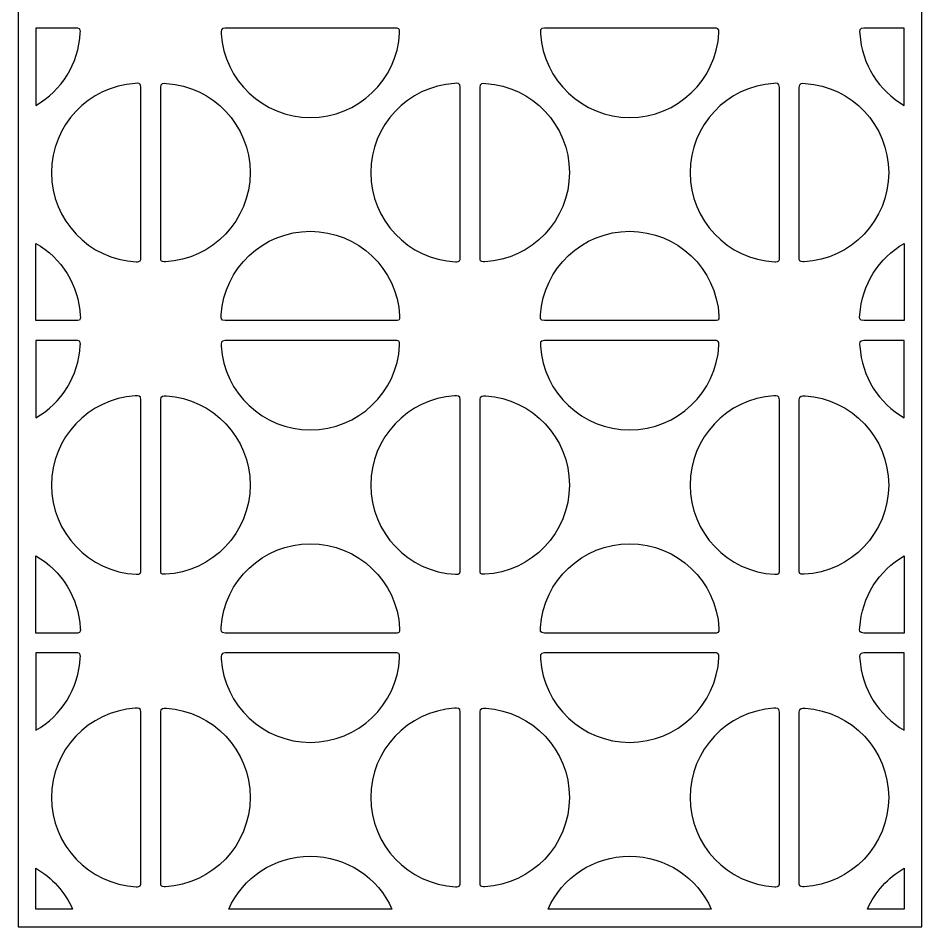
# Model space of a CAD drawing. Header units: centimetres. Extents: x -9.9 to 8.9, y -11 to 7.2.
# Drawn here: x -9.95 to -0.93, y -10.98 to -1.91 of the extents above; entities that cross this region are included whole.
import ezdxf

# ---------------------------------------------------------------- set-up
doc = ezdxf.new("R2010")
doc.units = ezdxf.units.CM
doc.header["$MEASUREMENT"] = 0
doc.layers.add('layer 1', color=7, linetype='Continuous')

msp = doc.modelspace()

# ---------------------------------------------------------------- linework, layer by layer
at = {"layer": 'layer 1', "color": 177}
for points, knots in [([(-9.94549, 7.15395), (-9.94549, 7.15395), (-0.92933, 7.15395), (-0.92933, 7.15395), (-0.92933, 7.15395), (-0.92933, 7.15395), (-0.92933, -10.97641), (-0.92933, -10.97641), (-0.92933, -10.97641), (-0.92933, -10.97641), (-9.94549, -10.97641), (-9.94549, -10.97641), (-9.94549, -10.97641), (-9.94549, -10.97641), (-9.94549, 7.15395), (-9.94549, 7.15395)], [0, 0, 0, 0, 0.2, 0.2, 0.2, 0.2, 0.4, 0.4, 0.4, 0.4, 0.6, 0.6, 0.6, 0.6, 1, 1, 1, 1]), ([(-9.76769, -2.01045), (-9.76769, -2.01045), (-9.3503, -2.01045), (-9.3503, -2.01045), (-9.3503, -2.01045), (-9.32304, -2.01045), (-9.32457, -2.04545), (-9.3254, -2.05764), (-9.3254, -2.05764), (-9.34155, -2.36678), (-9.51524, -2.63427), (-9.76769, -2.78131), (-9.76769, -2.78131), (-9.76769, -2.78131), (-9.76769, -2.01045), (-9.76769, -2.01045)], [0, 0, 0, 0, 0.2, 0.2, 0.2, 0.2, 0.4, 0.4, 0.4, 0.4, 0.6, 0.6, 0.6, 0.6, 1, 1, 1, 1]), ([(-7.02995, -2.01045), (-7.02995, -2.01045), (-6.16464, -2.01045), (-6.16464, -2.01045), (-6.16464, -2.01045), (-6.13737, -2.01045), (-6.13891, -2.04545), (-6.13974, -2.05764), (-6.13974, -2.05764), (-6.1643, -2.52797), (-6.55353, -2.90191), (-7.02995, -2.90191), (-7.02995, -2.90191), (-7.503, -2.90191), (-7.89008, -2.53328), (-7.91962, -2.06768), (-7.91962, -2.06768), (-7.92228, -2.0361), (-7.92645, -2.01101), (-7.88043, -2.01045), (-7.88043, -2.01045), (-7.88043, -2.01045), (-7.02995, -2.01045), (-7.02995, -2.01045)], [0, 0, 0, 0, 0.1428571, 0.1428571, 0.1428571, 0.1428571, 0.2857143, 0.2857143, 0.2857143, 0.2857143, 0.4285714, 0.4285714, 0.4285714, 0.4285714, 0.5714286, 0.5714286, 0.5714286, 0.5714286, 0.7142857, 0.7142857, 0.7142857, 0.7142857, 1, 1, 1, 1]), ([(-3.84429, -2.01045), (-3.84429, -2.01045), (-2.97897, -2.01045), (-2.97897, -2.01045), (-2.97897, -2.01045), (-2.95171, -2.01045), (-2.95325, -2.04545), (-2.95408, -2.05764), (-2.95408, -2.05764), (-2.97864, -2.52797), (-3.36787, -2.90191), (-3.84429, -2.90191), (-3.84429, -2.90191), (-4.31733, -2.90191), (-4.70441, -2.53328), (-4.73396, -2.06768), (-4.73396, -2.06768), (-4.73662, -2.0361), (-4.74079, -2.01101), (-4.69477, -2.01045), (-4.69477, -2.01045), (-4.69477, -2.01045), (-3.84429, -2.01045), (-3.84429, -2.01045)], [0, 0, 0, 0, 0.1428571, 0.1428571, 0.1428571, 0.1428571, 0.2857143, 0.2857143, 0.2857143, 0.2857143, 0.4285714, 0.4285714, 0.4285714, 0.4285714, 0.5714286, 0.5714286, 0.5714286, 0.5714286, 0.7142857, 0.7142857, 0.7142857, 0.7142857, 1, 1, 1, 1]), ([(-1.10714, -2.78097), (-1.35655, -2.63545), (-1.52897, -2.37234), (-1.54829, -2.06768), (-1.54829, -2.06768), (-1.55096, -2.0361), (-1.55513, -2.01101), (-1.50911, -2.01045), (-1.50911, -2.01045), (-1.50911, -2.01045), (-1.10714, -2.01045), (-1.10714, -2.01045), (-1.10714, -2.01045), (-1.10714, -2.01045), (-1.10714, -2.78097), (-1.10714, -2.78097)], [0, 0, 0, 0, 0.2, 0.2, 0.2, 0.2, 0.4, 0.4, 0.4, 0.4, 0.6, 0.6, 0.6, 0.6, 1, 1, 1, 1]), ([(-8.72135, -3.45202), (-8.72135, -3.45202), (-8.72135, -4.31734), (-8.72135, -4.31734), (-8.72135, -4.31734), (-8.72135, -4.3446), (-8.75635, -4.34306), (-8.76854, -4.34224), (-8.76854, -4.34224), (-9.23887, -4.31767), (-9.61282, -3.92844), (-9.61282, -3.45202), (-9.61282, -3.45202), (-9.61282, -2.97898), (-9.24418, -2.5919), (-8.77858, -2.56236), (-8.77858, -2.56236), (-8.74701, -2.55969), (-8.72192, -2.55553), (-8.72135, -2.60155), (-8.72135, -2.60155), (-8.72135, -2.60155), (-8.72135, -3.45202), (-8.72135, -3.45202)], [0, 0, 0, 0, 0.1428571, 0.1428571, 0.1428571, 0.1428571, 0.2857143, 0.2857143, 0.2857143, 0.2857143, 0.4285714, 0.4285714, 0.4285714, 0.4285714, 0.5714286, 0.5714286, 0.5714286, 0.5714286, 0.7142857, 0.7142857, 0.7142857, 0.7142857, 1, 1, 1, 1]), ([(-8.52292, -3.45202), (-8.52292, -3.45202), (-8.52292, -4.31734), (-8.52292, -4.31734), (-8.52292, -4.31734), (-8.52292, -4.3446), (-8.48792, -4.34306), (-8.47573, -4.34224), (-8.47573, -4.34224), (-8.0054, -4.31767), (-7.63145, -3.92844), (-7.63145, -3.45202), (-7.63145, -3.45202), (-7.63145, -2.97898), (-8.00009, -2.5919), (-8.46569, -2.56236), (-8.46569, -2.56236), (-8.49727, -2.55969), (-8.52236, -2.55553), (-8.52292, -2.60155), (-8.52292, -2.60155), (-8.52292, -2.60155), (-8.52292, -3.45202), (-8.52292, -3.45202)], [0, 0, 0, 0, 0.1428571, 0.1428571, 0.1428571, 0.1428571, 0.2857143, 0.2857143, 0.2857143, 0.2857143, 0.4285714, 0.4285714, 0.4285714, 0.4285714, 0.5714286, 0.5714286, 0.5714286, 0.5714286, 0.7142857, 0.7142857, 0.7142857, 0.7142857, 1, 1, 1, 1]), ([(-5.53569, -3.45202), (-5.53569, -3.45202), (-5.53569, -4.31734), (-5.53569, -4.31734), (-5.53569, -4.31734), (-5.53569, -4.3446), (-5.57069, -4.34306), (-5.58288, -4.34224), (-5.58288, -4.34224), (-6.05321, -4.31767), (-6.42716, -3.92844), (-6.42716, -3.45202), (-6.42716, -3.45202), (-6.42716, -2.97898), (-6.05852, -2.5919), (-5.59292, -2.56236), (-5.59292, -2.56236), (-5.56135, -2.55969), (-5.53625, -2.55553), (-5.53569, -2.60155), (-5.53569, -2.60155), (-5.53569, -2.60155), (-5.53569, -3.45202), (-5.53569, -3.45202)], [0, 0, 0, 0, 0.1428571, 0.1428571, 0.1428571, 0.1428571, 0.2857143, 0.2857143, 0.2857143, 0.2857143, 0.4285714, 0.4285714, 0.4285714, 0.4285714, 0.5714286, 0.5714286, 0.5714286, 0.5714286, 0.7142857, 0.7142857, 0.7142857, 0.7142857, 1, 1, 1, 1]), ([(-5.33726, -3.45202), (-5.33726, -3.45202), (-5.33726, -4.31734), (-5.33726, -4.31734), (-5.33726, -4.31734), (-5.33726, -4.3446), (-5.30226, -4.34306), (-5.29007, -4.34224), (-5.29007, -4.34224), (-4.81974, -4.31767), (-4.44579, -3.92844), (-4.44579, -3.45202), (-4.44579, -3.45202), (-4.44579, -2.97898), (-4.81443, -2.5919), (-5.28003, -2.56236), (-5.28003, -2.56236), (-5.31161, -2.55969), (-5.3367, -2.55553), (-5.33726, -2.60155), (-5.33726, -2.60155), (-5.33726, -2.60155), (-5.33726, -3.45202), (-5.33726, -3.45202)], [0, 0, 0, 0, 0.1428571, 0.1428571, 0.1428571, 0.1428571, 0.2857143, 0.2857143, 0.2857143, 0.2857143, 0.4285714, 0.4285714, 0.4285714, 0.4285714, 0.5714286, 0.5714286, 0.5714286, 0.5714286, 0.7142857, 0.7142857, 0.7142857, 0.7142857, 1, 1, 1, 1]), ([(-2.35003, -3.45202), (-2.35003, -3.45202), (-2.35003, -4.31734), (-2.35003, -4.31734), (-2.35003, -4.31734), (-2.35003, -4.3446), (-2.38503, -4.34306), (-2.39722, -4.34224), (-2.39722, -4.34224), (-2.86755, -4.31767), (-3.2415, -3.92844), (-3.2415, -3.45202), (-3.2415, -3.45202), (-3.2415, -2.97898), (-2.87286, -2.5919), (-2.40726, -2.56236), (-2.40726, -2.56236), (-2.37568, -2.55969), (-2.35059, -2.55553), (-2.35003, -2.60155), (-2.35003, -2.60155), (-2.35003, -2.60155), (-2.35003, -3.45202), (-2.35003, -3.45202)], [0, 0, 0, 0, 0.1428571, 0.1428571, 0.1428571, 0.1428571, 0.2857143, 0.2857143, 0.2857143, 0.2857143, 0.4285714, 0.4285714, 0.4285714, 0.4285714, 0.5714286, 0.5714286, 0.5714286, 0.5714286, 0.7142857, 0.7142857, 0.7142857, 0.7142857, 1, 1, 1, 1]), ([(-2.1516, -3.45202), (-2.1516, -3.45202), (-2.1516, -4.31734), (-2.1516, -4.31734), (-2.1516, -4.31734), (-2.1516, -4.3446), (-2.1166, -4.34306), (-2.10441, -4.34224), (-2.10441, -4.34224), (-1.63408, -4.31767), (-1.26013, -3.92844), (-1.26013, -3.45202), (-1.26013, -3.45202), (-1.26013, -2.97898), (-1.62877, -2.5919), (-2.09437, -2.56236), (-2.09437, -2.56236), (-2.12594, -2.55969), (-2.15104, -2.55553), (-2.1516, -2.60155), (-2.1516, -2.60155), (-2.1516, -2.60155), (-2.1516, -3.45202), (-2.1516, -3.45202)], [0, 0, 0, 0, 0.1428571, 0.1428571, 0.1428571, 0.1428571, 0.2857143, 0.2857143, 0.2857143, 0.2857143, 0.4285714, 0.4285714, 0.4285714, 0.4285714, 0.5714286, 0.5714286, 0.5714286, 0.5714286, 0.7142857, 0.7142857, 0.7142857, 0.7142857, 1, 1, 1, 1]), ([(-7.02995, -4.92903), (-7.02995, -4.92903), (-6.16464, -4.92903), (-6.16464, -4.92903), (-6.16464, -4.92903), (-6.13737, -4.92903), (-6.13891, -4.89403), (-6.13974, -4.88184), (-6.13974, -4.88184), (-6.1643, -4.41151), (-6.55353, -4.03756), (-7.02995, -4.03756), (-7.02995, -4.03756), (-7.503, -4.03756), (-7.89008, -4.4062), (-7.91962, -4.8718), (-7.91962, -4.8718), (-7.92228, -4.90338), (-7.92645, -4.92847), (-7.88043, -4.92903), (-7.88043, -4.92903), (-7.88043, -4.92903), (-7.02995, -4.92903), (-7.02995, -4.92903)], [0, 0, 0, 0, 0.1428571, 0.1428571, 0.1428571, 0.1428571, 0.2857143, 0.2857143, 0.2857143, 0.2857143, 0.4285714, 0.4285714, 0.4285714, 0.4285714, 0.5714286, 0.5714286, 0.5714286, 0.5714286, 0.7142857, 0.7142857, 0.7142857, 0.7142857, 1, 1, 1, 1]), ([(-3.84429, -4.92903), (-3.84429, -4.92903), (-2.97897, -4.92903), (-2.97897, -4.92903), (-2.97897, -4.92903), (-2.95171, -4.92903), (-2.95325, -4.89403), (-2.95408, -4.88184), (-2.95408, -4.88184), (-2.97864, -4.41151), (-3.36787, -4.03756), (-3.84429, -4.03756), (-3.84429, -4.03756), (-4.31733, -4.03756), (-4.70441, -4.4062), (-4.73396, -4.8718), (-4.73396, -4.8718), (-4.73662, -4.90338), (-4.74079, -4.92847), (-4.69477, -4.92903), (-4.69477, -4.92903), (-4.69477, -4.92903), (-3.84429, -4.92903), (-3.84429, -4.92903)], [0, 0, 0, 0, 0.1428571, 0.1428571, 0.1428571, 0.1428571, 0.2857143, 0.2857143, 0.2857143, 0.2857143, 0.4285714, 0.4285714, 0.4285714, 0.4285714, 0.5714286, 0.5714286, 0.5714286, 0.5714286, 0.7142857, 0.7142857, 0.7142857, 0.7142857, 1, 1, 1, 1]), ([(-9.76769, -4.92903), (-9.76769, -4.92903), (-9.3503, -4.92903), (-9.3503, -4.92903), (-9.3503, -4.92903), (-9.32304, -4.92903), (-9.32457, -4.89403), (-9.3254, -4.88184), (-9.3254, -4.88184), (-9.34155, -4.5727), (-9.51524, -4.3052), (-9.76769, -4.15816), (-9.76769, -4.15816), (-9.76769, -4.15816), (-9.76769, -4.92903), (-9.76769, -4.92903)], [0, 0, 0, 0, 0.2, 0.2, 0.2, 0.2, 0.4, 0.4, 0.4, 0.4, 0.6, 0.6, 0.6, 0.6, 1, 1, 1, 1]), ([(-1.10714, -4.1585), (-1.35655, -4.30402), (-1.52897, -4.56714), (-1.54829, -4.8718), (-1.54829, -4.8718), (-1.55096, -4.90338), (-1.55513, -4.92847), (-1.50911, -4.92903), (-1.50911, -4.92903), (-1.50911, -4.92903), (-1.10714, -4.92903), (-1.10714, -4.92903), (-1.10714, -4.92903), (-1.10714, -4.92903), (-1.10714, -4.1585), (-1.10714, -4.1585)], [0, 0, 0, 0, 0.2, 0.2, 0.2, 0.2, 0.4, 0.4, 0.4, 0.4, 0.6, 0.6, 0.6, 0.6, 1, 1, 1, 1]), ([(-9.76769, -5.12746), (-9.76769, -5.12746), (-9.3503, -5.12746), (-9.3503, -5.12746), (-9.3503, -5.12746), (-9.32304, -5.12746), (-9.32457, -5.16246), (-9.3254, -5.17465), (-9.3254, -5.17465), (-9.34155, -5.4838), (-9.51524, -5.75129), (-9.76769, -5.89833), (-9.76769, -5.89833), (-9.76769, -5.89833), (-9.76769, -5.12746), (-9.76769, -5.12746)], [0, 0, 0, 0, 0.2, 0.2, 0.2, 0.2, 0.4, 0.4, 0.4, 0.4, 0.6, 0.6, 0.6, 0.6, 1, 1, 1, 1]), ([(-7.02995, -5.12746), (-7.02995, -5.12746), (-6.16464, -5.12746), (-6.16464, -5.12746), (-6.16464, -5.12746), (-6.13737, -5.12746), (-6.13891, -5.16246), (-6.13974, -5.17465), (-6.13974, -5.17465), (-6.1643, -5.64498), (-6.55353, -6.01893), (-7.02995, -6.01893), (-7.02995, -6.01893), (-7.503, -6.01893), (-7.89008, -5.65029), (-7.91962, -5.18469), (-7.91962, -5.18469), (-7.92228, -5.15312), (-7.92645, -5.12802), (-7.88043, -5.12746), (-7.88043, -5.12746), (-7.88043, -5.12746), (-7.02995, -5.12746), (-7.02995, -5.12746)], [0, 0, 0, 0, 0.1428571, 0.1428571, 0.1428571, 0.1428571, 0.2857143, 0.2857143, 0.2857143, 0.2857143, 0.4285714, 0.4285714, 0.4285714, 0.4285714, 0.5714286, 0.5714286, 0.5714286, 0.5714286, 0.7142857, 0.7142857, 0.7142857, 0.7142857, 1, 1, 1, 1]), ([(-3.84429, -5.12746), (-3.84429, -5.12746), (-2.97897, -5.12746), (-2.97897, -5.12746), (-2.97897, -5.12746), (-2.95171, -5.12746), (-2.95325, -5.16246), (-2.95408, -5.17465), (-2.95408, -5.17465), (-2.97864, -5.64498), (-3.36787, -6.01893), (-3.84429, -6.01893), (-3.84429, -6.01893), (-4.31733, -6.01893), (-4.70441, -5.65029), (-4.73396, -5.18469), (-4.73396, -5.18469), (-4.73662, -5.15312), (-4.74079, -5.12802), (-4.69477, -5.12746), (-4.69477, -5.12746), (-4.69477, -5.12746), (-3.84429, -5.12746), (-3.84429, -5.12746)], [0, 0, 0, 0, 0.1428571, 0.1428571, 0.1428571, 0.1428571, 0.2857143, 0.2857143, 0.2857143, 0.2857143, 0.4285714, 0.4285714, 0.4285714, 0.4285714, 0.5714286, 0.5714286, 0.5714286, 0.5714286, 0.7142857, 0.7142857, 0.7142857, 0.7142857, 1, 1, 1, 1]), ([(-1.10714, -5.89798), (-1.35655, -5.75247), (-1.52897, -5.48935), (-1.54829, -5.18469), (-1.54829, -5.18469), (-1.55096, -5.15312), (-1.55513, -5.12802), (-1.50911, -5.12746), (-1.50911, -5.12746), (-1.50911, -5.12746), (-1.10714, -5.12746), (-1.10714, -5.12746), (-1.10714, -5.12746), (-1.10714, -5.12746), (-1.10714, -5.89798), (-1.10714, -5.89798)], [0, 0, 0, 0, 0.2, 0.2, 0.2, 0.2, 0.4, 0.4, 0.4, 0.4, 0.6, 0.6, 0.6, 0.6, 1, 1, 1, 1]), ([(-8.72135, -6.56904), (-8.72135, -6.56904), (-8.72135, -7.43436), (-8.72135, -7.43436), (-8.72135, -7.43436), (-8.72135, -7.46162), (-8.75635, -7.46008), (-8.76854, -7.45925), (-8.76854, -7.45925), (-9.23887, -7.43469), (-9.61282, -7.04546), (-9.61282, -6.56904), (-9.61282, -6.56904), (-9.61282, -6.09599), (-9.24418, -5.70892), (-8.77858, -5.67937), (-8.77858, -5.67937), (-8.74701, -5.67671), (-8.72192, -5.67254), (-8.72135, -5.71856), (-8.72135, -5.71856), (-8.72135, -5.71856), (-8.72135, -6.56904), (-8.72135, -6.56904)], [0, 0, 0, 0, 0.1428571, 0.1428571, 0.1428571, 0.1428571, 0.2857143, 0.2857143, 0.2857143, 0.2857143, 0.4285714, 0.4285714, 0.4285714, 0.4285714, 0.5714286, 0.5714286, 0.5714286, 0.5714286, 0.7142857, 0.7142857, 0.7142857, 0.7142857, 1, 1, 1, 1]), ([(-8.52292, -6.56904), (-8.52292, -6.56904), (-8.52292, -7.43436), (-8.52292, -7.43436), (-8.52292, -7.43436), (-8.52292, -7.46162), (-8.48792, -7.46008), (-8.47573, -7.45925), (-8.47573, -7.45925), (-8.0054, -7.43469), (-7.63145, -7.04546), (-7.63145, -6.56904), (-7.63145, -6.56904), (-7.63145, -6.09599), (-8.00009, -5.70892), (-8.46569, -5.67937), (-8.46569, -5.67937), (-8.49727, -5.67671), (-8.52236, -5.67254), (-8.52292, -5.71856), (-8.52292, -5.71856), (-8.52292, -5.71856), (-8.52292, -6.56904), (-8.52292, -6.56904)], [0, 0, 0, 0, 0.1428571, 0.1428571, 0.1428571, 0.1428571, 0.2857143, 0.2857143, 0.2857143, 0.2857143, 0.4285714, 0.4285714, 0.4285714, 0.4285714, 0.5714286, 0.5714286, 0.5714286, 0.5714286, 0.7142857, 0.7142857, 0.7142857, 0.7142857, 1, 1, 1, 1]), ([(-5.53569, -6.56904), (-5.53569, -6.56904), (-5.53569, -7.43436), (-5.53569, -7.43436), (-5.53569, -7.43436), (-5.53569, -7.46162), (-5.57069, -7.46008), (-5.58288, -7.45925), (-5.58288, -7.45925), (-6.05321, -7.43469), (-6.42716, -7.04546), (-6.42716, -6.56904), (-6.42716, -6.56904), (-6.42716, -6.09599), (-6.05852, -5.70892), (-5.59292, -5.67937), (-5.59292, -5.67937), (-5.56135, -5.67671), (-5.53625, -5.67254), (-5.53569, -5.71856), (-5.53569, -5.71856), (-5.53569, -5.71856), (-5.53569, -6.56904), (-5.53569, -6.56904)], [0, 0, 0, 0, 0.1428571, 0.1428571, 0.1428571, 0.1428571, 0.2857143, 0.2857143, 0.2857143, 0.2857143, 0.4285714, 0.4285714, 0.4285714, 0.4285714, 0.5714286, 0.5714286, 0.5714286, 0.5714286, 0.7142857, 0.7142857, 0.7142857, 0.7142857, 1, 1, 1, 1]), ([(-5.33726, -6.56904), (-5.33726, -6.56904), (-5.33726, -7.43436), (-5.33726, -7.43436), (-5.33726, -7.43436), (-5.33726, -7.46162), (-5.30226, -7.46008), (-5.29007, -7.45925), (-5.29007, -7.45925), (-4.81974, -7.43469), (-4.44579, -7.04546), (-4.44579, -6.56904), (-4.44579, -6.56904), (-4.44579, -6.09599), (-4.81443, -5.70892), (-5.28003, -5.67937), (-5.28003, -5.67937), (-5.31161, -5.67671), (-5.3367, -5.67254), (-5.33726, -5.71856), (-5.33726, -5.71856), (-5.33726, -5.71856), (-5.33726, -6.56904), (-5.33726, -6.56904)], [0, 0, 0, 0, 0.1428571, 0.1428571, 0.1428571, 0.1428571, 0.2857143, 0.2857143, 0.2857143, 0.2857143, 0.4285714, 0.4285714, 0.4285714, 0.4285714, 0.5714286, 0.5714286, 0.5714286, 0.5714286, 0.7142857, 0.7142857, 0.7142857, 0.7142857, 1, 1, 1, 1]), ([(-2.35003, -6.56904), (-2.35003, -6.56904), (-2.35003, -7.43436), (-2.35003, -7.43436), (-2.35003, -7.43436), (-2.35003, -7.46162), (-2.38503, -7.46008), (-2.39722, -7.45925), (-2.39722, -7.45925), (-2.86755, -7.43469), (-3.2415, -7.04546), (-3.2415, -6.56904), (-3.2415, -6.56904), (-3.2415, -6.09599), (-2.87286, -5.70892), (-2.40726, -5.67937), (-2.40726, -5.67937), (-2.37568, -5.67671), (-2.35059, -5.67254), (-2.35003, -5.71856), (-2.35003, -5.71856), (-2.35003, -5.71856), (-2.35003, -6.56904), (-2.35003, -6.56904)], [0, 0, 0, 0, 0.1428571, 0.1428571, 0.1428571, 0.1428571, 0.2857143, 0.2857143, 0.2857143, 0.2857143, 0.4285714, 0.4285714, 0.4285714, 0.4285714, 0.5714286, 0.5714286, 0.5714286, 0.5714286, 0.7142857, 0.7142857, 0.7142857, 0.7142857, 1, 1, 1, 1]), ([(-2.1516, -6.56904), (-2.1516, -6.56904), (-2.1516, -7.43436), (-2.1516, -7.43436), (-2.1516, -7.43436), (-2.1516, -7.46162), (-2.1166, -7.46008), (-2.10441, -7.45925), (-2.10441, -7.45925), (-1.63408, -7.43469), (-1.26013, -7.04546), (-1.26013, -6.56904), (-1.26013, -6.56904), (-1.26013, -6.09599), (-1.62877, -5.70892), (-2.09437, -5.67937), (-2.09437, -5.67937), (-2.12594, -5.67671), (-2.15104, -5.67254), (-2.1516, -5.71856), (-2.1516, -5.71856), (-2.1516, -5.71856), (-2.1516, -6.56904), (-2.1516, -6.56904)], [0, 0, 0, 0, 0.1428571, 0.1428571, 0.1428571, 0.1428571, 0.2857143, 0.2857143, 0.2857143, 0.2857143, 0.4285714, 0.4285714, 0.4285714, 0.4285714, 0.5714286, 0.5714286, 0.5714286, 0.5714286, 0.7142857, 0.7142857, 0.7142857, 0.7142857, 1, 1, 1, 1]), ([(-7.02995, -8.04605), (-7.02995, -8.04605), (-6.16464, -8.04605), (-6.16464, -8.04605), (-6.16464, -8.04605), (-6.13737, -8.04605), (-6.13891, -8.01105), (-6.13974, -7.99886), (-6.13974, -7.99886), (-6.1643, -7.52853), (-6.55353, -7.15458), (-7.02995, -7.15458), (-7.02995, -7.15458), (-7.503, -7.15458), (-7.89008, -7.52322), (-7.91962, -7.98882), (-7.91962, -7.98882), (-7.92228, -8.0204), (-7.92645, -8.04549), (-7.88043, -8.04605), (-7.88043, -8.04605), (-7.88043, -8.04605), (-7.02995, -8.04605), (-7.02995, -8.04605)], [0, 0, 0, 0, 0.1428571, 0.1428571, 0.1428571, 0.1428571, 0.2857143, 0.2857143, 0.2857143, 0.2857143, 0.4285714, 0.4285714, 0.4285714, 0.4285714, 0.5714286, 0.5714286, 0.5714286, 0.5714286, 0.7142857, 0.7142857, 0.7142857, 0.7142857, 1, 1, 1, 1]), ([(-3.84429, -8.04605), (-3.84429, -8.04605), (-2.97897, -8.04605), (-2.97897, -8.04605), (-2.97897, -8.04605), (-2.95171, -8.04605), (-2.95325, -8.01105), (-2.95408, -7.99886), (-2.95408, -7.99886), (-2.97864, -7.52853), (-3.36787, -7.15458), (-3.84429, -7.15458), (-3.84429, -7.15458), (-4.31733, -7.15458), (-4.70441, -7.52322), (-4.73396, -7.98882), (-4.73396, -7.98882), (-4.73662, -8.0204), (-4.74079, -8.04549), (-4.69477, -8.04605), (-4.69477, -8.04605), (-4.69477, -8.04605), (-3.84429, -8.04605), (-3.84429, -8.04605)], [0, 0, 0, 0, 0.1428571, 0.1428571, 0.1428571, 0.1428571, 0.2857143, 0.2857143, 0.2857143, 0.2857143, 0.4285714, 0.4285714, 0.4285714, 0.4285714, 0.5714286, 0.5714286, 0.5714286, 0.5714286, 0.7142857, 0.7142857, 0.7142857, 0.7142857, 1, 1, 1, 1]), ([(-9.76769, -8.04605), (-9.76769, -8.04605), (-9.3503, -8.04605), (-9.3503, -8.04605), (-9.3503, -8.04605), (-9.32304, -8.04605), (-9.32457, -8.01105), (-9.3254, -7.99886), (-9.3254, -7.99886), (-9.34155, -7.68972), (-9.51524, -7.42222), (-9.76769, -7.27518), (-9.76769, -7.27518), (-9.76769, -7.27518), (-9.76769, -8.04605), (-9.76769, -8.04605)], [0, 0, 0, 0, 0.2, 0.2, 0.2, 0.2, 0.4, 0.4, 0.4, 0.4, 0.6, 0.6, 0.6, 0.6, 1, 1, 1, 1]), ([(-1.10714, -7.27552), (-1.35655, -7.42104), (-1.52897, -7.68416), (-1.54829, -7.98882), (-1.54829, -7.98882), (-1.55096, -8.0204), (-1.55513, -8.04549), (-1.50911, -8.04605), (-1.50911, -8.04605), (-1.50911, -8.04605), (-1.10714, -8.04605), (-1.10714, -8.04605), (-1.10714, -8.04605), (-1.10714, -8.04605), (-1.10714, -7.27552), (-1.10714, -7.27552)], [0, 0, 0, 0, 0.2, 0.2, 0.2, 0.2, 0.4, 0.4, 0.4, 0.4, 0.6, 0.6, 0.6, 0.6, 1, 1, 1, 1]), ([(-9.76769, -8.24448), (-9.76769, -8.24448), (-9.3503, -8.24448), (-9.3503, -8.24448), (-9.3503, -8.24448), (-9.32304, -8.24448), (-9.32457, -8.27948), (-9.3254, -8.29167), (-9.3254, -8.29167), (-9.34155, -8.60081), (-9.51524, -8.8683), (-9.76769, -9.01534), (-9.76769, -9.01534), (-9.76769, -9.01534), (-9.76769, -8.24448), (-9.76769, -8.24448)], [0, 0, 0, 0, 0.2, 0.2, 0.2, 0.2, 0.4, 0.4, 0.4, 0.4, 0.6, 0.6, 0.6, 0.6, 1, 1, 1, 1]), ([(-7.02995, -8.24448), (-7.02995, -8.24448), (-6.16464, -8.24448), (-6.16464, -8.24448), (-6.16464, -8.24448), (-6.13737, -8.24448), (-6.13891, -8.27948), (-6.13974, -8.29167), (-6.13974, -8.29167), (-6.1643, -8.762), (-6.55353, -9.13594), (-7.02995, -9.13594), (-7.02995, -9.13594), (-7.503, -9.13594), (-7.89008, -8.76731), (-7.91962, -8.30171), (-7.91962, -8.30171), (-7.92228, -8.27013), (-7.92645, -8.24504), (-7.88043, -8.24448), (-7.88043, -8.24448), (-7.88043, -8.24448), (-7.02995, -8.24448), (-7.02995, -8.24448)], [0, 0, 0, 0, 0.1428571, 0.1428571, 0.1428571, 0.1428571, 0.2857143, 0.2857143, 0.2857143, 0.2857143, 0.4285714, 0.4285714, 0.4285714, 0.4285714, 0.5714286, 0.5714286, 0.5714286, 0.5714286, 0.7142857, 0.7142857, 0.7142857, 0.7142857, 1, 1, 1, 1]), ([(-3.84429, -8.24448), (-3.84429, -8.24448), (-2.97897, -8.24448), (-2.97897, -8.24448), (-2.97897, -8.24448), (-2.95171, -8.24448), (-2.95325, -8.27948), (-2.95408, -8.29167), (-2.95408, -8.29167), (-2.97864, -8.762), (-3.36787, -9.13594), (-3.84429, -9.13594), (-3.84429, -9.13594), (-4.31733, -9.13594), (-4.70441, -8.76731), (-4.73396, -8.30171), (-4.73396, -8.30171), (-4.73662, -8.27013), (-4.74079, -8.24504), (-4.69477, -8.24448), (-4.69477, -8.24448), (-4.69477, -8.24448), (-3.84429, -8.24448), (-3.84429, -8.24448)], [0, 0, 0, 0, 0.1428571, 0.1428571, 0.1428571, 0.1428571, 0.2857143, 0.2857143, 0.2857143, 0.2857143, 0.4285714, 0.4285714, 0.4285714, 0.4285714, 0.5714286, 0.5714286, 0.5714286, 0.5714286, 0.7142857, 0.7142857, 0.7142857, 0.7142857, 1, 1, 1, 1]), ([(-1.10714, -9.015), (-1.35655, -8.86948), (-1.52897, -8.60637), (-1.54829, -8.30171), (-1.54829, -8.30171), (-1.55096, -8.27013), (-1.55513, -8.24504), (-1.50911, -8.24448), (-1.50911, -8.24448), (-1.50911, -8.24448), (-1.10714, -8.24448), (-1.10714, -8.24448), (-1.10714, -8.24448), (-1.10714, -8.24448), (-1.10714, -9.015), (-1.10714, -9.015)], [0, 0, 0, 0, 0.2, 0.2, 0.2, 0.2, 0.4, 0.4, 0.4, 0.4, 0.6, 0.6, 0.6, 0.6, 1, 1, 1, 1]), ([(-8.72135, -9.68606), (-8.72135, -9.68606), (-8.72135, -10.55137), (-8.72135, -10.55137), (-8.72135, -10.55137), (-8.72135, -10.57863), (-8.75635, -10.57709), (-8.76854, -10.57627), (-8.76854, -10.57627), (-9.23887, -10.5517), (-9.61282, -10.16248), (-9.61282, -9.68606), (-9.61282, -9.68606), (-9.61282, -9.21301), (-9.24418, -8.82593), (-8.77858, -8.79639), (-8.77858, -8.79639), (-8.74701, -8.79373), (-8.72192, -8.78956), (-8.72135, -8.83557), (-8.72135, -8.83557), (-8.72135, -8.83557), (-8.72135, -9.68606), (-8.72135, -9.68606)], [0, 0, 0, 0, 0.1428571, 0.1428571, 0.1428571, 0.1428571, 0.2857143, 0.2857143, 0.2857143, 0.2857143, 0.4285714, 0.4285714, 0.4285714, 0.4285714, 0.5714286, 0.5714286, 0.5714286, 0.5714286, 0.7142857, 0.7142857, 0.7142857, 0.7142857, 1, 1, 1, 1]), ([(-8.52292, -9.68606), (-8.52292, -9.68606), (-8.52292, -10.55137), (-8.52292, -10.55137), (-8.52292, -10.55137), (-8.52292, -10.57863), (-8.48792, -10.57709), (-8.47573, -10.57627), (-8.47573, -10.57627), (-8.0054, -10.5517), (-7.63145, -10.16248), (-7.63145, -9.68606), (-7.63145, -9.68606), (-7.63145, -9.21301), (-8.00009, -8.82593), (-8.46569, -8.79639), (-8.46569, -8.79639), (-8.49727, -8.79373), (-8.52236, -8.78956), (-8.52292, -8.83557), (-8.52292, -8.83557), (-8.52292, -8.83557), (-8.52292, -9.68606), (-8.52292, -9.68606)], [0, 0, 0, 0, 0.1428571, 0.1428571, 0.1428571, 0.1428571, 0.2857143, 0.2857143, 0.2857143, 0.2857143, 0.4285714, 0.4285714, 0.4285714, 0.4285714, 0.5714286, 0.5714286, 0.5714286, 0.5714286, 0.7142857, 0.7142857, 0.7142857, 0.7142857, 1, 1, 1, 1]), ([(-5.53569, -9.68606), (-5.53569, -9.68606), (-5.53569, -10.55137), (-5.53569, -10.55137), (-5.53569, -10.55137), (-5.53569, -10.57863), (-5.57069, -10.57709), (-5.58288, -10.57627), (-5.58288, -10.57627), (-6.05321, -10.5517), (-6.42716, -10.16248), (-6.42716, -9.68606), (-6.42716, -9.68606), (-6.42716, -9.21301), (-6.05852, -8.82593), (-5.59292, -8.79639), (-5.59292, -8.79639), (-5.56135, -8.79373), (-5.53625, -8.78956), (-5.53569, -8.83557), (-5.53569, -8.83557), (-5.53569, -8.83557), (-5.53569, -9.68606), (-5.53569, -9.68606)], [0, 0, 0, 0, 0.1428571, 0.1428571, 0.1428571, 0.1428571, 0.2857143, 0.2857143, 0.2857143, 0.2857143, 0.4285714, 0.4285714, 0.4285714, 0.4285714, 0.5714286, 0.5714286, 0.5714286, 0.5714286, 0.7142857, 0.7142857, 0.7142857, 0.7142857, 1, 1, 1, 1]), ([(-5.33726, -9.68606), (-5.33726, -9.68606), (-5.33726, -10.55137), (-5.33726, -10.55137), (-5.33726, -10.55137), (-5.33726, -10.57863), (-5.30226, -10.57709), (-5.29007, -10.57627), (-5.29007, -10.57627), (-4.81974, -10.5517), (-4.44579, -10.16248), (-4.44579, -9.68606), (-4.44579, -9.68606), (-4.44579, -9.21301), (-4.81443, -8.82593), (-5.28003, -8.79639), (-5.28003, -8.79639), (-5.31161, -8.79373), (-5.3367, -8.78956), (-5.33726, -8.83557), (-5.33726, -8.83557), (-5.33726, -8.83557), (-5.33726, -9.68606), (-5.33726, -9.68606)], [0, 0, 0, 0, 0.1428571, 0.1428571, 0.1428571, 0.1428571, 0.2857143, 0.2857143, 0.2857143, 0.2857143, 0.4285714, 0.4285714, 0.4285714, 0.4285714, 0.5714286, 0.5714286, 0.5714286, 0.5714286, 0.7142857, 0.7142857, 0.7142857, 0.7142857, 1, 1, 1, 1]), ([(-2.35003, -9.68606), (-2.35003, -9.68606), (-2.35003, -10.55137), (-2.35003, -10.55137), (-2.35003, -10.55137), (-2.35003, -10.57863), (-2.38503, -10.57709), (-2.39722, -10.57627), (-2.39722, -10.57627), (-2.86755, -10.5517), (-3.2415, -10.16248), (-3.2415, -9.68606), (-3.2415, -9.68606), (-3.2415, -9.21301), (-2.87286, -8.82593), (-2.40726, -8.79639), (-2.40726, -8.79639), (-2.37568, -8.79373), (-2.35059, -8.78956), (-2.35003, -8.83557), (-2.35003, -8.83557), (-2.35003, -8.83557), (-2.35003, -9.68606), (-2.35003, -9.68606)], [0, 0, 0, 0, 0.1428571, 0.1428571, 0.1428571, 0.1428571, 0.2857143, 0.2857143, 0.2857143, 0.2857143, 0.4285714, 0.4285714, 0.4285714, 0.4285714, 0.5714286, 0.5714286, 0.5714286, 0.5714286, 0.7142857, 0.7142857, 0.7142857, 0.7142857, 1, 1, 1, 1]), ([(-2.1516, -9.68606), (-2.1516, -9.68606), (-2.1516, -10.55137), (-2.1516, -10.55137), (-2.1516, -10.55137), (-2.1516, -10.57863), (-2.1166, -10.57709), (-2.10441, -10.57627), (-2.10441, -10.57627), (-1.63408, -10.5517), (-1.26013, -10.16248), (-1.26013, -9.68606), (-1.26013, -9.68606), (-1.26013, -9.21301), (-1.62877, -8.82593), (-2.09437, -8.79639), (-2.09437, -8.79639), (-2.12594, -8.79373), (-2.15104, -8.78956), (-2.1516, -8.83557), (-2.1516, -8.83557), (-2.1516, -8.83557), (-2.1516, -9.68606), (-2.1516, -9.68606)], [0, 0, 0, 0, 0.1428571, 0.1428571, 0.1428571, 0.1428571, 0.2857143, 0.2857143, 0.2857143, 0.2857143, 0.4285714, 0.4285714, 0.4285714, 0.4285714, 0.5714286, 0.5714286, 0.5714286, 0.5714286, 0.7142857, 0.7142857, 0.7142857, 0.7142857, 1, 1, 1, 1]), ([(-6.21626, -10.79861), (-6.35562, -10.48801), (-6.66754, -10.2716), (-7.02995, -10.2716), (-7.02995, -10.2716), (-7.39239, -10.2716), (-7.70435, -10.488), (-7.84372, -10.79861), (-7.84372, -10.79861), (-7.84372, -10.79861), (-6.21626, -10.79861), (-6.21626, -10.79861)], [0, 0, 0, 0, 0.25, 0.25, 0.25, 0.25, 0.5, 0.5, 0.5, 0.5, 1, 1, 1, 1]), ([(-3.03061, -10.79861), (-3.16997, -10.48801), (-3.48188, -10.2716), (-3.84429, -10.2716), (-3.84429, -10.2716), (-4.20673, -10.2716), (-4.5187, -10.488), (-4.65806, -10.79861), (-4.65806, -10.79861), (-4.65806, -10.79861), (-3.03061, -10.79861), (-3.03061, -10.79861)], [0, 0, 0, 0, 0.25, 0.25, 0.25, 0.25, 0.5, 0.5, 0.5, 0.5, 1, 1, 1, 1]), ([(-9.40189, -10.79861), (-9.47847, -10.62794), (-9.60714, -10.4857), (-9.76769, -10.39219), (-9.76769, -10.39219), (-9.76769, -10.39219), (-9.76769, -10.79861), (-9.76769, -10.79861), (-9.76769, -10.79861), (-9.76769, -10.79861), (-9.40189, -10.79861), (-9.40189, -10.79861)], [0, 0, 0, 0, 0.25, 0.25, 0.25, 0.25, 0.5, 0.5, 0.5, 0.5, 1, 1, 1, 1]), ([(-1.10714, -10.39254), (-1.26742, -10.48605), (-1.3959, -10.62814), (-1.47239, -10.79861), (-1.47239, -10.79861), (-1.47239, -10.79861), (-1.10714, -10.79861), (-1.10714, -10.79861), (-1.10714, -10.79861), (-1.10714, -10.79861), (-1.10714, -10.39254), (-1.10714, -10.39254)], [0, 0, 0, 0, 0.25, 0.25, 0.25, 0.25, 0.5, 0.5, 0.5, 0.5, 1, 1, 1, 1])]:
    msp.add_open_spline(points, degree=3, knots=knots, dxfattribs=at)

doc.saveas('drawing.dxf')
